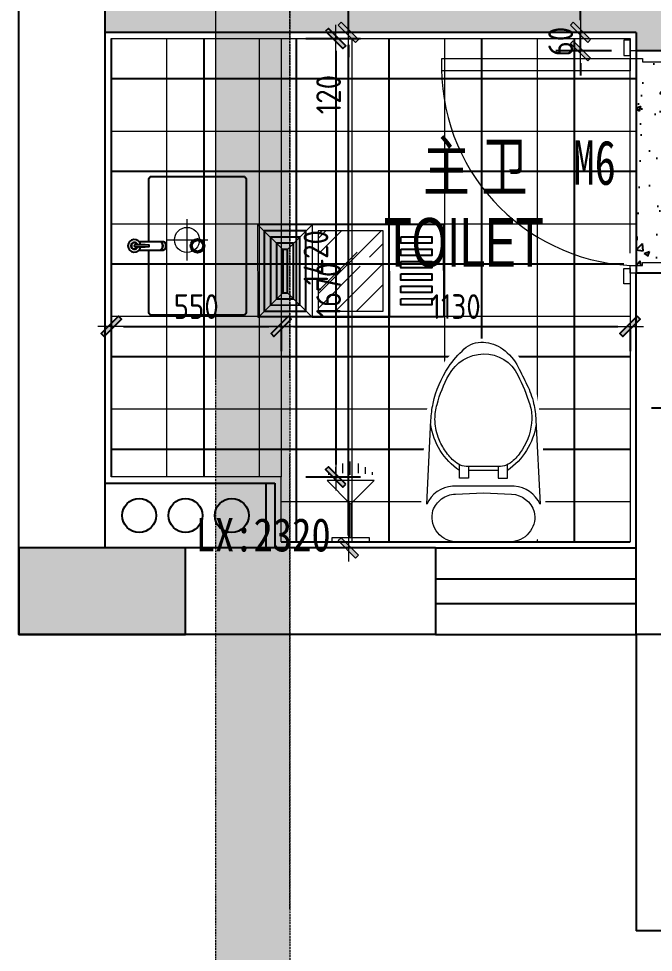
# Model space of a CAD drawing. Header units: millimetres. Extents: x 104198 to 1296755, y -81101 to 81453.
# Drawn here: x 569386 to 571441, y 10850 to 13874 of the extents above; entities that cross this region are included whole.
import ezdxf

# ---------------------------------------------------------------- set-up
doc = ezdxf.new("R2010")
doc.units = ezdxf.units.MM
doc.set_wipeout_variables(frame=1)
doc.header["$PDMODE"] = 3
doc.linetypes.add('CONTINOUS', pattern=[0])
doc.linetypes.add('DASH', pattern=[8.89, 6.35, -2.54])
doc.layers.get('Defpoints').update_dxf_attribs({"color": 250})
for name, color, linetype, lineweight in [('01-PL-墙体柱子', 7, 'Continuous', 35), ('1-洁具', 31, 'Continuous', 15), ('1-门套', 3, 'Continuous', 13), ('Lintel【过梁】', 6, 'DASH', 0), ('P★01 活动家具', 51, 'Continuous', 0), ('P★04 平面门扇', 60, 'Continuous', 0), ('P★07 平面完成面', 200, 'Continuous', 0), ('Q◆08 新建墙体填充', 250, 'Continuous', 0), ('T●02 天花填充', 250, 'Continuous', 0), ('T●04 天花灯具', 31, 'Continuous', 0), ('天花尺寸', 44, 'Continuous', 0), ('平面文字', 2, 'Continuous', 0)]:
    doc.layers.add(name, color=color, linetype=linetype, lineweight=lineweight)
for name, color, linetype in [('11-PL-原始门窗', 1, 'Continuous'), ('2-卫生间', 30, 'Continuous'), ('30-PL-平面文字说明', 1, 'Continuous'), ('D■02 地材填充', 250, 'Continuous'), ('P-新砌墙体填充', 8, 'Continuous'), ('墙体', 7, 'Continuous'), ('墙线', 7, 'Continuous'), ('平面布置尺寸图', 7, 'Continuous'), ('窗户', 1, 'Continuous')]:
    doc.layers.add(name, color=color, linetype=linetype)
doc.styles.add('CCD_DIM', font='ARCHS.SHX')
doc.styles.add('ROMANT', font='', dxfattribs={"width": 0.7})
doc.styles.add('宋体', font='', dxfattribs={"width": 0.7})
doc.styles.add('新宋体', font='', dxfattribs={"width": 0.85})
doc.styles.get('ROMANT').set_extended_font_data('SimSun')
doc.styles.get('宋体').set_extended_font_data('SimSun')
doc.styles.get('新宋体').set_extended_font_data('NSimSun')
doc.dimstyles.new('海龍1：40', dxfattribs={"dimscale": 40, "dimtxt": 2, "dimasz": 1, "dimexe": 2, "dimexo": 2, "dimgap": 0.6, "dimtad": 1, "dimdec": 0, "dimrnd": 5, "dimdsep": 46, "dimtxsty": 'CCD_DIM', "dimblk": 'WS-cj', "dimcen": 1, "dimclrd": 44, "dimclre": 44, "dimclrt": 2, "dimadec": 0, "dimazin": 2, "dimtfac": 1, "dimtdec": 4, "dimtix": 1, "dimtmove": 2, "dimatfit": 3, "dimldrblk": 'CCD_Leader_Arrow', "dimfxl": 5, "dimfxlon": 1, "dimtolj": 1, "dimarcsym": 0})

# ---------------------------------------------------------------- blocks, each defined once
blk = doc.blocks.new('gfjfhjgfhjftj')
h = blk.add_hatch()
h.set_pattern_fill('AR-RROOF', color=250, scale=5, angle=45, style=0)
h.set_pattern_definition([(45, (2628900.09, 4579219.44), (107.7630735, 287.368196), [1905, -254, 635, -127]), (45, (2628974.63, 4579383.78), (-209.2399676, 29.634845), [381, -41.91, 762, -95.25]), (45, (2628868.66, 4579340.67), (406.8056023, 527.1410343), [1016, -177.8, 508, -127])])
h.paths.add_polyline_path([(575955.4, 10481.7), (575745.4, 10481.7), (575745.4, 10221.7), (575955.4, 10221.7)])
at = {"color": 250}
for p, q in [((575725.4, 10201.7), (575725.4, 10501.7)), ((575975.4, 10201.7), (575975.4, 10501.7))]:
    blk.add_line(p, q, dxfattribs=at)
at = {"color": 250, "ltscale": 100}
for p, q in [((576055.4, 10421.7), (575975.4, 10501.7)), ((576150.4, 10501.7), (576070.4, 10421.7)), ((576055.4, 10281.7), (575975.4, 10201.7)), ((576070.4, 10281.7), (576150.4, 10201.7))]:
    blk.add_line(p, q, dxfattribs=at)
at = {"color": 8, "linetype": 'CONTINOUS', "ltscale": 0.01}
blk.add_lwpolyline([(575955.4, 10481.7), (575745.4, 10481.7), (575745.4, 10221.7), (575955.4, 10221.7)], close=True, dxfattribs=at)
at = {"layer": 'T●04 天花灯具'}
for p, q in [((575550.4, 10501.7), (576150.4, 10501.7)), ((575550.4, 10201.7), (575550.4, 10501.7)), ((576150.4, 10501.7), (576150.4, 10201.7)), ((576150.4, 10201.7), (575550.4, 10201.7))]:
    blk.add_line(p, q, dxfattribs=at)
blk.add_lwpolyline([(575975.4, 10501.7), (575725.4, 10501.7), (575725.4, 10201.7), (575975.4, 10201.7)], close=True, dxfattribs=at)
at = {"layer": '墙线', "color": 8}
for points in [[(576130.4, 10481.7), (575995.4, 10481.7), (575995.4, 10221.7), (576130.4, 10221.7)], [(575687.9, 10441.7), (575587.9, 10441.7), (575587.9, 10461.7), (575687.9, 10461.7)], [(576110.4, 10461.7), (576015.4, 10461.7), (576015.4, 10241.7), (576110.4, 10241.7)], [(576090.4, 10441.7), (576035.4, 10441.7), (576035.4, 10261.7), (576090.4, 10261.7)], [(575687.9, 10401.7), (575587.9, 10401.7), (575587.9, 10421.7), (575687.9, 10421.7)], [(576070.4, 10421.7), (576055.4, 10421.7), (576055.4, 10281.7), (576070.4, 10281.7)], [(575687.9, 10361.7), (575587.9, 10361.7), (575587.9, 10381.7), (575687.9, 10381.7)], [(575687.9, 10321.7), (575587.9, 10321.7), (575587.9, 10341.7), (575687.9, 10341.7)], [(575687.9, 10281.7), (575587.9, 10281.7), (575587.9, 10301.7), (575687.9, 10301.7)], [(575687.9, 10241.7), (575587.9, 10241.7), (575587.9, 10261.7), (575687.9, 10261.7)]]:
    blk.add_lwpolyline(points, close=True, dxfattribs=at)
blk = doc.blocks.new('WS-cj')
blk.add_hatch(color=2).paths.add_polyline_path([(0.588, 0.818), (-0.818, -0.588), (-0.588, -0.818), (0.818, 0.588)])
at = {"color": 2, "linetype": 'ByBlock', "lineweight": 0}
for p, q in [((-1.1, 0), (0, 0)), ((0, 0), (1.1, 0))]:
    blk.add_line(p, q, dxfattribs=at)
at = {"color": 2}
blk.add_lwpolyline([(0.588, 0.818), (-0.818, -0.588), (-0.588, -0.818), (0.818, 0.588)], close=True, dxfattribs=at)
blk = doc.blocks.new('*D426')
at = {"layer": 'Defpoints', "color": 0, "transparency": 16777216}
for p in [(570453.7, 13830.1), (570468.2, 13830.1), (570468.2, 12160.1)]:
    blk.add_point(p, dxfattribs=at)
at = {"layer": 'Q◆08 新建墙体填充', "color": 44, "lineweight": -2, "transparency": 16777216}
for p, q in [((570453.7, 13830.1), (570373.7, 13830.1)), ((570453.7, 12200.1), (570453.7, 13790.1)), ((570453.7, 12160.1), (570373.7, 12160.1))]:
    blk.add_line(p, q, dxfattribs=at)
at = {"layer": 'Q◆08 新建墙体填充', "color": 44, "lineweight": -2, "transparency": 16777216, "xscale": 40, "yscale": 40, "zscale": 40}
for p, rotation in [((570453.7, 13830.1), 90), ((570453.7, 12160.1), 270)]:
    blk.add_blockref('WS-cj', p, dxfattribs=dict(at, rotation=rotation))
at = {"layer": 'Q◆08 新建墙体填充', "color": 2, "transparency": 16777216, "insert": (570389.7, 12995.1), "char_height": 80, "attachment_point": 5, "rotation": 90, "style": 'CCD_DIM'}
blk.add_mtext('\\A1;1670', dxfattribs=at)
blk = doc.blocks.new('CCD_Leader_Arrow')
at = {"color": 50, "linetype": 'ByBlock'}
blk.add_line((0, 0), (-1, 0), dxfattribs=at)
for points in [[(-0.859, 0.668), (-0.597, 0.852), (-0.24, 0), (0, 0)], [(-0.859, -0.668), (-0.597, -0.852), (-0.24, 0), (0, 0)]]:
    blk.add_solid(points, dxfattribs=at)
blk = doc.blocks.new('*D427')
at = {"layer": 'Defpoints', "color": 0, "transparency": 16777216}
for p in [(570453.7, 13950.1), (570471.8, 13950.1), (570468.2, 13830.1)]:
    blk.add_point(p, dxfattribs=at)
at = {"layer": 'Q◆08 新建墙体填充', "color": 44, "lineweight": -2, "transparency": 16777216}
for p, q in [((570453.7, 13990.1), (570453.7, 14030.1)), ((570453.7, 13950.1), (570373.7, 13950.1)), ((570453.7, 13830.1), (570453.7, 13950.1)), ((570453.7, 13830.1), (570373.7, 13830.1)), ((570453.7, 13790.1), (570453.7, 13750.1))]:
    blk.add_line(p, q, dxfattribs=at)
at = {"layer": 'Q◆08 新建墙体填充', "color": 44, "lineweight": -2, "transparency": 16777216, "xscale": 40, "yscale": 40, "zscale": 40}
for p, rotation in [((570453.7, 13950.1), 270), ((570453.7, 13830.1), 90)]:
    blk.add_blockref('WS-cj', p, dxfattribs=dict(at, rotation=rotation))
at = {"layer": 'Q◆08 新建墙体填充', "color": 2, "transparency": 16777216, "insert": (570389.7, 13628.5), "char_height": 80, "attachment_point": 5, "rotation": 90, "style": 'CCD_DIM'}
blk.add_mtext('\\A1;120', dxfattribs=at)
blk = doc.blocks.new('*D430')
at = {"layer": 'Defpoints', "color": 0, "transparency": 16777216}
for p in [(571205.4, 13830.1), (571385.9, 13830.1), (571385.9, 13770.1)]:
    blk.add_point(p, dxfattribs=at)
at = {"layer": 'Q◆08 新建墙体填充', "color": 44, "lineweight": -2, "transparency": 16777216}
for p, q in [((571205.4, 13870.1), (571205.4, 13910.1)), ((571305.9, 13830.1), (571125.4, 13830.1)), ((571205.4, 13770.1), (571205.4, 13830.1)), ((571305.9, 13770.1), (571125.4, 13770.1)), ((571205.4, 13730.1), (571205.4, 13690.1))]:
    blk.add_line(p, q, dxfattribs=at)
at = {"layer": 'Q◆08 新建墙体填充', "color": 44, "lineweight": -2, "transparency": 16777216, "xscale": 40, "yscale": 40, "zscale": 40}
for p, rotation in [((571205.4, 13830.1), 270), ((571205.4, 13770.1), 90)]:
    blk.add_blockref('WS-cj', p, dxfattribs=dict(at, rotation=rotation))
at = {"layer": 'Q◆08 新建墙体填充', "color": 2, "transparency": 16777216, "insert": (571141.4, 13800.1), "char_height": 80, "attachment_point": 5, "rotation": 90, "style": 'CCD_DIM'}
blk.add_mtext('\\A1;60', dxfattribs=at)
blk = doc.blocks.new('*D499')
at = {"layer": 'Defpoints', "color": 0, "transparency": 16777216}
for p in [(569686, 12950), (570236, 12950), (570236, 12877.8)]:
    blk.add_point(p, dxfattribs=at)
at = {"layer": '平面布置尺寸图', "color": 44, "lineweight": -2, "transparency": 16777216}
for p, q in [((569686, 12877.8), (569686, 12797.8)), ((569726, 12877.8), (570196, 12877.8)), ((570236, 12877.8), (570236, 12797.8))]:
    blk.add_line(p, q, dxfattribs=at)
at = {"layer": '平面布置尺寸图', "color": 44, "lineweight": -2, "transparency": 16777216, "xscale": 40, "yscale": 40, "zscale": 40, "rotation": 180}
blk.add_blockref('WS-cj', (569686, 12877.8), dxfattribs=at)
at = {"layer": '平面布置尺寸图', "color": 44, "lineweight": -2, "transparency": 16777216, "xscale": 40, "yscale": 40, "zscale": 40}
blk.add_blockref('WS-cj', (570236, 12877.8), dxfattribs=at)
at = {"layer": '平面布置尺寸图', "color": 2, "transparency": 16777216, "insert": (569961, 12941.8), "char_height": 80, "attachment_point": 5, "style": 'CCD_DIM'}
blk.add_mtext('\\A1;550', dxfattribs=at)
blk = doc.blocks.new('*D500')
at = {"layer": 'Defpoints', "color": 0, "transparency": 16777216}
for p in [(570236, 12950), (571365.9, 12949.4), (571365.9, 12877.8)]:
    blk.add_point(p, dxfattribs=at)
at = {"layer": '平面布置尺寸图', "color": 44, "lineweight": -2, "transparency": 16777216}
for p, q in [((570236, 12877.8), (570236, 12797.8)), ((570276, 12877.8), (571325.9, 12877.8)), ((571365.9, 12877.8), (571365.9, 12797.8))]:
    blk.add_line(p, q, dxfattribs=at)
at = {"layer": '平面布置尺寸图', "color": 44, "lineweight": -2, "transparency": 16777216, "xscale": 40, "yscale": 40, "zscale": 40, "rotation": 180}
blk.add_blockref('WS-cj', (570236, 12877.8), dxfattribs=at)
at = {"layer": '平面布置尺寸图', "color": 44, "lineweight": -2, "transparency": 16777216, "xscale": 40, "yscale": 40, "zscale": 40}
blk.add_blockref('WS-cj', (571365.9, 12877.8), dxfattribs=at)
at = {"layer": '平面布置尺寸图', "color": 2, "transparency": 16777216, "insert": (570800.9, 12941.8), "char_height": 80, "attachment_point": 5, "style": 'CCD_DIM'}
blk.add_mtext('\\A1;1130', dxfattribs=at)
blk = doc.blocks.new('*D501')
at = {"layer": 'Defpoints', "color": 0, "transparency": 16777216}
for p in [(570235.9, 13810.1), (570236, 12390.1), (570412.6, 12390.1)]:
    blk.add_point(p, dxfattribs=at)
at = {"layer": '平面布置尺寸图', "color": 44, "lineweight": -2, "transparency": 16777216}
for p, q in [((570315.9, 13810.1), (570492.6, 13810.1)), ((570412.6, 13770.1), (570412.6, 12430.1)), ((570316, 12390.1), (570492.6, 12390.1))]:
    blk.add_line(p, q, dxfattribs=at)
at = {"layer": '平面布置尺寸图', "color": 44, "lineweight": -2, "transparency": 16777216, "xscale": 40, "yscale": 40, "zscale": 40}
for p, rotation in [((570412.6, 13810.1), 90), ((570412.6, 12390.1), 270)]:
    blk.add_blockref('WS-cj', p, dxfattribs=dict(at, rotation=rotation))
at = {"layer": '平面布置尺寸图', "color": 2, "transparency": 16777216, "insert": (570348.6, 13100.1), "char_height": 80, "attachment_point": 5, "rotation": 90, "style": 'CCD_DIM'}
blk.add_mtext('\\A1;1420', dxfattribs=at)
blk = doc.blocks.new('A$C7BD43A8D')
at = {"color": 8, "linetype": 'CONTINOUS', "ltscale": 0.01}
for p, q in [((111.4, 222.8), (111.4, 0)), ((0, 111.4), (222.8, 111.4))]:
    blk.add_line(p, q, dxfattribs=at)
at = {"color": 1, "linetype": 'CONTINOUS', "ltscale": 0.01}
blk.add_circle((111.4, 111.4), 67.2, dxfattribs=at)
blk = doc.blocks.new('*D577')
at = {"layer": 'Defpoints', "color": 0, "transparency": 16777216}
for p in [(571515.9, 12676), (571556, 12676), (571556, 12613.2)]:
    blk.add_point(p, dxfattribs=at)
at = {"layer": '天花尺寸', "color": 44, "lineweight": -2, "transparency": 16777216}
for p, q in [((571475.9, 12613.2), (571435.9, 12613.2)), ((571515.9, 12613.2), (571515.9, 12533.2)), ((571515.9, 12613.2), (571556, 12613.2)), ((571556, 12613.2), (571556, 12533.2)), ((571596, 12613.2), (571636, 12613.2))]:
    blk.add_line(p, q, dxfattribs=at)
at = {"layer": '天花尺寸', "color": 44, "lineweight": -2, "transparency": 16777216, "xscale": 40, "yscale": 40, "zscale": 40}
blk.add_blockref('WS-cj', (571515.9, 12613.2), dxfattribs=at)
at = {"layer": '天花尺寸', "color": 44, "lineweight": -2, "transparency": 16777216, "xscale": 40, "yscale": 40, "zscale": 40, "rotation": 180}
blk.add_blockref('WS-cj', (571556, 12613.2), dxfattribs=at)
at = {"layer": '天花尺寸', "color": 2, "transparency": 16777216, "insert": (571535.9, 12677.2), "char_height": 80, "attachment_point": 5, "style": 'CCD_DIM'}
blk.add_mtext('\\A1;40', dxfattribs=at)
blk = doc.blocks.new('A$C52425123')
at = {"color": 31}
blk.add_wipeout([(0, 108.7), (1.9, 42.4), (7.2, 29.4), (15, 18.5), (22.2, 11.9), (32.9, 5.4), (42.2, 2), (49.4, 0.5), (57.1, 0), (370.7, 14.5), (425.1, 20.8), (453.3, 27.2), (493.5, 38.5), (533.4, 51), (555.7, 60.3), (586.8, 80.5), (609.4, 100.9), (630.3, 123.1), (651.9, 160.9), (657.5, 196), (657.2, 204.1), (653.8, 228), (645.1, 256.4), (630.4, 285.1), (616.5, 303.4), (608.8, 311.3), (581.6, 331.4), (558.8, 344.1), (542.3, 352.9), (507.5, 368.7), (479.9, 376.6), (454.5, 380.8), (396.5, 388.9), (370.8, 393.8), (284, 397.8), (79.2, 407.3), (47.2, 407.4), (26, 399), (10.3, 383.9), (3.8, 371.7), (0, 351.2), (0, 298.7)], dxfattribs=at).dxf.layer = '1-洁具'
at = {"layer": '1-洁具', "color": 35, "linetype": 'ByBlock'}
blk.add_line((230.4, 252), (230.4, 156), dxfattribs=at)
at = {"layer": '1-洁具', "color": 35}
for points in [[(154.1, 113.3), (157.9, 204.1), (154.1, 295, 0.31346), (97.1, 368.5, 0.214355), (35.5, 356.9, 0.225612), (0, 298.7), (0, 108.7, 0.221111), (35.5, 51.3, 0.214469), (100.8, 40.7, 0.149897), (138.6, 68.7, 0.149897), (154.1, 113.1)], [(122.1, 20.6), (393.7, 34.1, 0.039846), (448, 41.2, 0.096207), (565.7, 91.1, 0.060028), (624.5, 141.9, 0.204422), (646.1, 204, 0.133941), (624.5, 266.1, 0.129163), (565.7, 316.9, -0.000598), (508.3, 345.2, 0.056687), (448, 366.8, 0.051135), (393.7, 373.9), (122.1, 387.7, -0.272391), (180.3, 303.9), (180.3, 104.2, -0.270676), (122.1, 20.4)], [(262.8, 300.7, 0.09365), (248.5, 278.7, 0.098915), (243.5, 253), (243.5, 155, 0.096282), (248.5, 129.3, 0.096282), (262.8, 107.4, 0.05557), (298, 78.2, 0.05557), (338.8, 57.5, 0.092989), (397.2, 47.3, 0.063501), (444.4, 53.9, 0.057856), (539.8, 92.1, 0.268831), (608.2, 204, 0.294074), (539.8, 315.9, 0.034416), (444.4, 354.2, 0.087024), (397.2, 360.8, 0.134611), (298, 329.8, 0.061058), (262.8, 300.7)]]:
    blk.add_lwpolyline(points, format="xyb", close=True, dxfattribs=at)
at = {"layer": '1-洁具', "color": 35, "linetype": 'ByBlock'}
for points in [[(243.5, 252), (205.9, 252), (205.9, 281.7), (249.8, 281.7)], [(243.5, 156), (205.9, 156), (205.9, 126.3), (249.8, 126.3)]]:
    blk.add_lwpolyline(points, dxfattribs=at)
for centre, start, end in [((411.3, 157.3), 98.2064, 145.4741), ((411.3, 250.8), 214.5259, 261.7782)]:
    blk.add_arc(centre, 219.6, start, end, dxfattribs=at)
blk = doc.blocks.new('A$C4B8E483D')
at = {"layer": '2-卫生间', "color": 31}
for p, q in [((385, 265.3), (297, 265.3)), ((385, 234.7), (297, 234.7))]:
    blk.add_line(p, q, dxfattribs=at)
blk.add_lwpolyline([(350, 234.7), (350, 10, -0.414214), (340, 0), (10, 0, -0.414214), (0, 10), (0, 490, -0.414214), (10, 500), (340, 500, -0.414214), (350, 490), (350, 265.3)], format="xyb", dxfattribs=at)
at = {"layer": '2-卫生间', "color": 8}
blk.add_circle((175, 250), 25, dxfattribs=at)
at = {"layer": '2-卫生间', "color": 250}
blk.add_circle((175, 250), 20, dxfattribs=at)
at = {"layer": '2-卫生间', "color": 31}
for centre, radius, start, end in [((402.2, 250), 23, 189.4881, 170.5119), ((351.4, 250), 2.86, 90, 270), ((375.7, -56.3), 310.1, 85.5082, 94.4918), ((375.7, 556.3), 310.1, 265.5082, 274.4918), ((402.2, 250), 12.3, 196.4135, 163.5865), ((402.2, 250), 10.7, 198.3951, 161.6049), ((400, 250), 2.86, 270, 90)]:
    blk.add_arc(centre, radius, start, end, dxfattribs=at)
at = {"layer": '2-卫生间', "color": 31, "extrusion": (0, 0, -1)}
for centre in [(297, 250), (306.8, 250), (308.2, 250)]:
    blk.add_ellipse(centre, major_axis=(0, 15.3), ratio=0.448066, start_param=3.141593, end_param=6.283185, dxfattribs=at)
blk = doc.blocks.new('A$C070810E0')
at = {"layer": '1-洁具'}
for p, q in [((219.9, 0), (219.9, 169.7)), ((240.2, 163.4), (250.3, 163.4)), ((244.8, 138.6), (268.1, 138.6)), ((247.1, 113), (282, 113)), ((15, 87.9), (138.1, 87.9)), ((15, 81.9), (138.1, 81.9)), ((240.2, 86.7), (288.2, 86.7)), ((247.1, 56.7), (282, 56.7)), ((240.2, 6.3), (250.3, 6.3)), ((244.8, 31.1), (268.1, 31.1))]:
    blk.add_line(p, q, dxfattribs=at)
blk.add_lwpolyline([(219.9, 169.7), (135.1, 84.9), (219.9, 0)], dxfattribs=at)
blk.add_lwpolyline([(0, 151.1), (15, 151.1), (15, 18.1), (0, 18.1)], close=True, dxfattribs=at)

msp = doc.modelspace()

# ---------------------------------------------------------------- hatches: boundary and pattern name
at = {"layer": '01-PL-墙体柱子', "lineweight": -2, "ltscale": 10}
msp.add_hatch(color=8, dxfattribs=at).paths.add_polyline_path([(569926, 12160.1), (569386, 12160.1), (569386, 11880.1), (569926, 11880.1)])
at = {"layer": 'D■02 地材填充'}
h = msp.add_hatch(dxfattribs=at)
h.set_pattern_fill('_USER', color=256, scale=300, style=0, double=1, pattern_type=0)
h.set_pattern_definition([(0, (569686, 12180.1), (0, 300), []), (90, (569686, 12180.1), (-300, 2e-14), [])])
h.paths.add_polyline_path([(571365.9, 13055.1), (571345.9, 13055.1), (571345.9, 13105.1), (571365.9, 13105.1), (571365.9, 13115.1), (571385.9, 13115.1), (571385.9, 13745.1), (571365.9, 13745.1), (571365.9, 13755.1), (571345.9, 13755.1), (571345.9, 13810.1), (569686, 13810.1), (569686, 12390.1), (570236, 12390.1), (570236, 12180.1), (571366, 12180.1)])
h = msp.add_hatch(dxfattribs=at)
h.set_pattern_fill('AR-CONC', color=250, style=0)
h.set_pattern_definition([(50, (571385.87, 13075.1), (182.185, -15.94), [19.05, -209.55]), (355, (571385.87, 13075.1), (-35.243, 191.057), [15.24, -167.64]), (100.45, (571401.05, 13073.76), (146.943, 175.117), [16.19, -178.09]), (46.184, (571385.87, 13125.9), (271.08, -42.04), [28.575, -314.325]), (96.636, (571408.46, 13122.4), (237.4, 247.43), [24.285, -267.135]), (351.184, (571385.87, 13125.9), (237.4, 247.43), [22.86, -251.46]), (21, (571411.27, 13113.2), (151.615, -102.266), [19.05, -209.55]), (326, (571411.27, 13113.2), (61.8, 184.19), [15.24, -167.64]), (71.45, (571423.9, 13104.67), (213.416, 81.923), [16.19, -178.09]), (37.5, (571385.87, 13075.09), (3.0886, 84.555), [0, -165.608, 0, -170.18, 0, -168.275]), (7.5, (571385.87, 13075.09), (66.82, 100.18), [0, -97.028, 0, -161.798, 0, -64.135]), (327.5, (571329.23, 13075.09), (135.5906, -5.729), [0, -63.5, 0, -198.12, 0, -262.89]), (317.5, (571303.83, 13075.09), (148.13, 25.426), [0, -82.55, 0, -131.572, 0, -186.69])])
h.paths.add_polyline_path([(571515.9, 13745.1), (571505.9, 13745.1), (571505.9, 13735.1), (571405.9, 13735.1), (571405.9, 13745.1), (571385.9, 13745.1), (571385.9, 13075.1), (571405.9, 13075.1), (571405.9, 13085.1), (571505.9, 13085.1), (571505.9, 13075.1), (571515.9, 13075.1)])
at = {"layer": 'Lintel【过梁】'}
h = msp.add_hatch(dxfattribs=at)
h.set_pattern_fill('AR-CONC', color=250)
h.set_pattern_definition([(50, (-23.27, 469.2), (182.18467, -15.939086), [19.05, -209.55]), (355, (-23.27, 469.2), (-35.24342, 191.056845), [15.24, -167.640584]), (100.451445, (-8.09, 467.88), (146.941247, 175.11775), [16.19001, -178.090245]), (46.1842, (-23.27, 520), (271.07904, -42.04233), [28.575, -314.325]), (96.63556, (-0.68, 516.5), (237.40413, 247.42612), [24.28502, -267.13561]), (351.18415, (-23.27, 520), (237.40413, 247.42612), [22.85997, -251.45973]), (21, (2.13, 507.3), (151.61439, -102.2652), [19.05, -209.55]), (326, (2.13, 507.3), (61.80203, 184.187966), [15.24, -167.64]), (71.451445, (14.76, 498.78), (213.41642, 81.92277), [16.19001, -178.08994]), (37.5, (-23.27, 469.205), (3.088603, 84.555039), [0, -165.608, 0, -170.18, 0, -168.275]), (7.5, (-23.27, 469.205), (66.819663, 100.180575), [0, -97.028, 0, -161.798, 0, -64.135]), (327.5, (-79.91, 469.205), (135.590595, -5.728744), [0, -63.5, 0, -198.12, 0, -262.89]), (317.5, (-105.31, 469.2), (148.129181, 25.42649), [0, -82.55, 0, -131.572, 0, -186.69])])
h.paths.add_polyline_path([(570024.4, 15081.1), (570264.4, 15081.1), (570264.4, 10181.1), (570024.4, 10181.1)])
h.paths.add_polyline_path([(573634.4, 12811.1), (573874.4, 12811.1), (573874.4, 15671.1), (573634.4, 15671.1)])
h.paths.add_polyline_path([(578954.4, 13731.1), (573874.4, 13731.1), (573874.4, 13971.1), (578954.4, 13971.1)])
h.paths.add_polyline_path([(575884.4, 13731.1), (575644.4, 13731.1), (575644.4, 10991.1), (575884.4, 10991.1)])
h.paths.add_polyline_path([(576294.4, 13971.1), (576054.4, 13971.1), (576054.4, 16351.1), (576294.4, 16351.1)])
h.paths.add_polyline_path([(573874.4, 14961.1), (576054.4, 14961.1), (576054.4, 15221.1), (573874.4, 15221.1)])
at = {"layer": 'P-新砌墙体填充', "lineweight": -3}
h = msp.add_hatch(dxfattribs=at)
h.set_pattern_fill('BRSTONE', color=256, scale=5, style=0)
h.set_pattern_definition([(0, (569666, 12930.093), (9e-15, 41.91), []), (90, (569780.3, 12930.09), (-63.5, 41.91), [41.91, -41.91]), (90, (569767.6, 12930.09), (-63.5, 41.91), [41.91, -41.91]), (0, (569780.3, 12937.078), (63.5, 41.91), [-114.3, 12.7]), (0, (569780.3, 12944.063), (63.5, 41.91), [-114.3, 12.7]), (0, (569780.3, 12951.048), (63.5, 41.91), [-114.3, 12.7]), (0, (569780.3, 12958.033), (63.5, 41.91), [-114.3, 12.7]), (0, (569780.3, 12965.018), (63.5, 41.91), [-114.3, 12.7])])
h.paths.add_polyline_path([(573976, 13170.1), (573645.9, 13170.1), (573645.9, 12930.1), (573675.9, 12930.1), (573976, 12930.1)])
h.paths.add_polyline_path([(571515.9, 13950.1), (571435.9, 13950.1), (569666, 13950.1), (569666, 13830.1), (571385.9, 13830.1), (571385.9, 13770.1), (571515.9, 13770.1)])
at = {"layer": 'T●02 天花填充'}
h = msp.add_hatch(dxfattribs=at)
h.set_pattern_fill('_USER', color=256, scale=300, style=0, double=1, pattern_type=0)
h.set_pattern_definition([(0, (571365.87, 13810.1), (0, 300), []), (90, (571365.87, 13810.1), (-300, 2e-14), [])])
h.paths.add_polyline_path([(571365.9, 13055.1), (571345.9, 13055.1), (571345.9, 13105.1), (571365.9, 13105.1), (571365.9, 13115.1), (571385.9, 13115.1), (571385.9, 13745.1), (571365.9, 13745.1), (571365.9, 13755.1), (571345.9, 13755.1), (571345.9, 13810.1), (569686, 13810.1), (569686, 12390.1), (570236, 12390.1), (570236, 12180.1), (571366, 12180.1)])

# ---------------------------------------------------------------- linework, layer by layer
at = {"color": 5}
for p, q in [((571385.9, 13830.1), (569665.9, 13830.1)), ((571385.9, 13830.1), (571385.9, 13830.1)), ((571385.9, 13830.1), (571385.9, 13770.1)), ((571515.9, 13770.1), (571385.9, 13770.1))]:
    msp.add_line(p, q, dxfattribs=at)
at = {"color": 8, "linetype": 'ByBlock', "ltscale": 2}
msp.add_line((571385.9, 13770.1), (571385.9, 13050.1), dxfattribs=at)
at = {"layer": '01-PL-墙体柱子', "color": 8, "lineweight": -2, "ltscale": 10}
msp.add_lwpolyline([(569926, 12160.1), (569386, 12160.1), (569386, 11880.1), (569926, 11880.1)], close=True, dxfattribs=at)
at = {"layer": '1-门套'}
for points in [[(571365.9, 13755.1), (571365.9, 13805.1), (571345.9, 13805.1), (571345.9, 13755.1)], [(571365.9, 13065.1), (571365.9, 13015.1), (571345.9, 13015.1), (571345.9, 13065.1)]]:
    msp.add_lwpolyline(points, close=True, dxfattribs=at)
for points in [[(571505.9, 13745.1), (571515.9, 13745.1), (571515.9, 13770.1), (571365.9, 13770.1), (571365.9, 13745.1), (571405.9, 13745.1), (571405.9, 13735.1), (571505.9, 13735.1), (571505.9, 13745.1)], [(571505.9, 13075.1), (571515.9, 13075.1), (571515.9, 13050.1), (571365.9, 13050.1), (571365.9, 13075.1), (571405.9, 13075.1), (571405.9, 13085.1), (571505.9, 13085.1), (571505.9, 13075.1)]]:
    msp.add_lwpolyline(points, dxfattribs=at)
at = {"layer": '11-PL-原始门窗', "color": 251}
for p, q in [((570736, 12060.1), (571386, 12060.1)), ((570736, 11980.1), (571386, 11980.1))]:
    msp.add_line(p, q, dxfattribs=at)
at = {"layer": '30-PL-平面文字说明'}
for p, q in [((569666, 12370.1), (570216, 12370.1)), ((570216, 12370.1), (570216, 12160.1)), ((571386, 11880.1), (571386, 10920.1)), ((573476, 10920.1), (571386, 10920.1))]:
    msp.add_line(p, q, dxfattribs=at)
at = {"layer": 'Lintel【过梁】', "color": 3}
for p, q in [((570024.4, 12711.1), (570024.4, 15081.1)), ((570264.4, 12711.1), (570264.4, 15081.1)), ((570024.4, 10181.1), (570024.4, 12461.1)), ((570264.4, 10991.1), (570264.4, 12461.1))]:
    msp.add_line(p, q, dxfattribs=at)
msp.add_lwpolyline([(570024.4, 15081.1), (570264.4, 15081.1), (570264.4, 10181.1), (570024.4, 10181.1)], close=True, dxfattribs=at)
at = {"layer": 'P★01 活动家具'}
msp.add_lwpolyline([(569685.9, 13810.1), (570235.9, 13810.1), (570236, 12390.1), (569686, 12390.1)], close=True, dxfattribs=at)
at = {"layer": 'P★04 平面门扇'}
msp.add_lwpolyline([(571365.9, 13705.1), (570755.9, 13705.1), (570755.9, 13745.1), (571365.9, 13745.1)], close=True, dxfattribs=at)
at = {"layer": 'P★04 平面门扇', "color": 250}
msp.add_arc((571400.3, 13719.1), 645, 177.6934, 266.9385, dxfattribs=at)
at = {"layer": '墙体', "color": 7}
for p, q in [((569386, 11880.1), (569386, 17480.1)), ((569666, 12160.1), (569666, 17250.1)), ((571515.9, 13050.1), (571385.9, 13050.1)), ((571385.9, 11880.1), (571385.9, 13050.1)), ((570736, 12160.1), (569666, 12160.1)), ((570736, 12160.1), (570736, 11880.1)), ((570736, 11880.1), (569386, 11880.1)), ((571516, 11880.1), (571386, 11880.1))]:
    msp.add_line(p, q, dxfattribs=at)
at = {"layer": '墙体', "color": 251}
for p, q in [((569666, 12370.1), (570186, 12370.1)), ((570186, 12370.1), (570186, 12160.1))]:
    msp.add_line(p, q, dxfattribs=at)
at = {"layer": '墙体', "color": 1}
for centre in [(569776, 12265.1), (569926, 12265.1), (570076, 12265.1)]:
    msp.add_circle(centre, 55, dxfattribs=at)
at = {"layer": '窗户', "color": 1}
for p, q in [((570736, 12160.1), (571386, 12160.1)), ((570736, 11880.1), (571386, 11880.1))]:
    msp.add_line(p, q, dxfattribs=at)

# ---------------------------------------------------------------- block references
at = {"layer": 'P★01 活动家具', "xscale": 0.9000000000232831, "zscale": 0.9}
for name, p, yscale, rotation in [('A$C4B8E483D', (570122.6, 13363.7), 0.9000000000014552, 180), ('A$C070810E0', (570537.5, 12180.1), 0.9000000000232831, 90)]:
    msp.add_blockref(name, p, dxfattribs=dict(at, yscale=yscale, rotation=rotation))
at = {"layer": 'T●04 天花灯具', "xscale": 0.6031495849601924, "yscale": 0.6031495849601924, "zscale": 0.6031495849601924}
msp.add_blockref('A$C7BD43A8D', (569863.8, 13090.6), dxfattribs=at)
at = {"layer": 'T●04 天花灯具', "rotation": 180.0812227691825}
msp.add_blockref('gfjfhjgfhjftj', (1146296.3, 24225.2), dxfattribs=at)

# ---------------------------------------------------------------- texts
at = {"layer": 'Lintel【过梁】', "color": 51, "style": '新宋体', "width": 0.85}
msp.add_text('LX:2320', height=108, dxfattribs=at).set_placement((569959.4, 12148.5))
at = {"layer": 'Q◆08 新建墙体填充', "color": 1, "insert": (571182.8, 13480.4), "char_height": 144, "attachment_point": 1, "style": '宋体'}
msp.add_mtext('M6', dxfattribs=at)
at = {"layer": '平面文字', "insert": (570695.7, 13474.9), "char_height": 157.895, "attachment_point": 1, "style": 'ROMANT'}
msp.add_mtext_dynamic_manual_height_columns('{\\fMicrosoft YaHei|b0|i0|c134|p34;主 卫 }', width=348.52, gutter_width=12.5, heights=[0], dxfattribs=at)
at = {"layer": '平面文字', "insert": (570568.8, 13228.7), "char_height": 157.895, "width": 40937.329, "attachment_point": 1, "style": 'ROMANT'}
msp.add_mtext('{\\fﾾﾭﾵﾩWﾷﾱﾷￂﾺￚ|b0|i0|c134|p49;TOILET}', dxfattribs=at)

# ---------------------------------------------------------------- dimensions: what is measured, and where the dimension line sits
at = {"layer": 'Q◆08 新建墙体填充', "color": 1}
dim = msp.add_linear_dim(base=(570453.7, 13950.1), p1=(570468.2, 13830.1), p2=(570471.8, 13950.1), angle=90, dimstyle='海龍1：40', dxfattribs=at)
dim.commit()
dim.dimension.update_dxf_attribs({"geometry": '*D427', "text_midpoint": (570389.7, 13628.5), "dimtype": 160})
for base, p1, p2, picture, middle in [((571205.4, 13830.1), (571385.9, 13770.1), (571385.9, 13830.1), '*D430', (571141.4, 13800.1)), ((570453.7, 13830.1), (570468.2, 12160.1), (570468.2, 13830.1), '*D426', (570389.7, 12995.1))]:
    dim = msp.add_linear_dim(base=base, p1=p1, p2=p2, angle=90, dimstyle='海龍1：40', dxfattribs=at)
    dim.commit()
    dim.dimension.update_dxf_attribs({"geometry": picture, "text_midpoint": middle})
at = {"layer": '天花尺寸', "color": 1}
dim = msp.add_linear_dim(base=(571556, 12613.2), p1=(571515.9, 12676), p2=(571556, 12676), dimstyle='海龍1：40', dxfattribs=at)
dim.commit()
dim.dimension.update_dxf_attribs({"geometry": '*D577', "text_midpoint": (571535.9, 12677.2)})
at = {"layer": '平面布置尺寸图', "color": 1}
dim = msp.add_linear_dim(base=(570412.6, 12390.1), p1=(570235.9, 13810.1), p2=(570236, 12390.1), angle=90, dimstyle='海龍1：40', dxfattribs=at)
dim.commit()
dim.dimension.update_dxf_attribs({"geometry": '*D501', "text_midpoint": (570348.6, 13100.1)})
for base, p1, p2, picture, middle in [((570236, 12877.8), (569686, 12950), (570236, 12950), '*D499', (569961, 12941.8)), ((571365.9, 12877.8), (570236, 12950), (571365.9, 12949.4), '*D500', (570800.9, 12941.8))]:
    dim = msp.add_linear_dim(base=base, p1=p1, p2=p2, dimstyle='海龍1：40', dxfattribs=at)
    dim.commit()
    dim.dimension.update_dxf_attribs({"geometry": picture, "text_midpoint": middle})

# ---------------------------------------------------------------- next in the draw order: block references
at = {"layer": 'P★01 活动家具', "xscale": -1, "rotation": 270}
msp.add_blockref('A$C52425123', (570686.9, 12180.1), dxfattribs=at)

# ---------------------------------------------------------------- next in the draw order: linework, layer by layer
at = {"layer": 'P★07 平面完成面'}
msp.add_lwpolyline([(571365.9, 13050.1), (571366, 12180.1), (570236, 12180.1), (570236, 12390.1), (569686, 12390.1), (569686, 13810.1), (571365.9, 13810.1), (571365.9, 13770.1)], dxfattribs=at)

doc.saveas('drawing.dxf')
